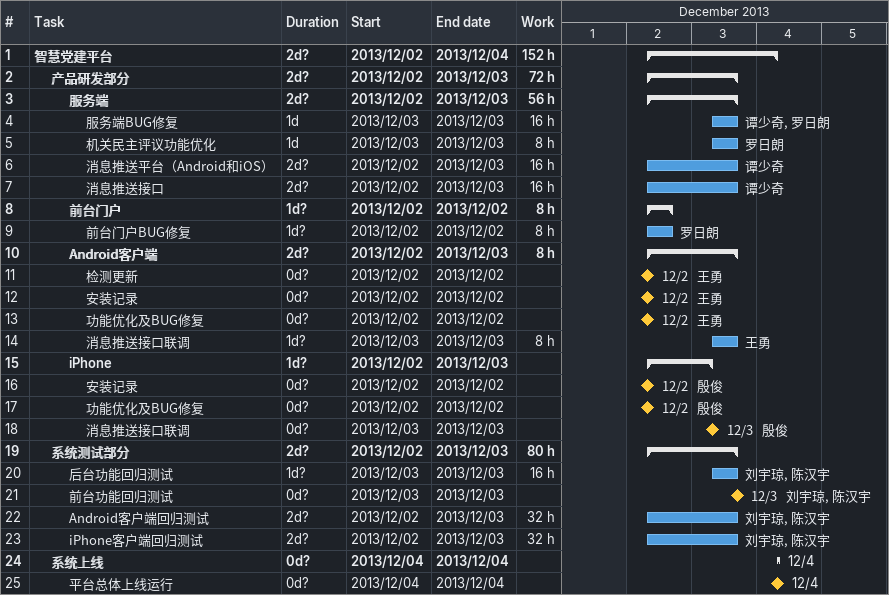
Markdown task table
| ID | Level | Task | Duration | Start | Finish | Resources | Work (h) |
|---|---|---|---|---|---|---|---|
| 1 | 1 | **智慧党建平台** | 2d? | 2013-12-02 | 2013-12-04 |  | 152 |
| 2 | 2 | **产品研发部分** | 2d? | 2013-12-02 | 2013-12-03 |  | 72 |
| 3 | 3 | **服务端** | 2d? | 2013-12-02 | 2013-12-03 |  | 56 |
| 4 | 4 | 服务端BUG修复 | 1d | 2013-12-03 | 2013-12-03 | 谭少奇, 罗日朗 | 16 |
| 5 | 4 | 机关民主评议功能优化 | 1d | 2013-12-03 | 2013-12-03 | 罗日朗 | 8 |
| 6 | 4 | 消息推送平台（Android和iOS） | 2d? | 2013-12-02 | 2013-12-03 | 谭少奇 | 16 |
| 7 | 4 | 消息推送接口 | 2d? | 2013-12-02 | 2013-12-03 | 谭少奇 | 16 |
| 8 | 3 | **前台门户** | 1d? | 2013-12-02 | 2013-12-02 |  | 8 |
| 9 | 4 | 前台门户BUG修复 | 1d? | 2013-12-02 | 2013-12-02 | 罗日朗 | 8 |
| 10 | 3 | **Android客户端** | 2d? | 2013-12-02 | 2013-12-03 |  | 8 |
| 11 | 4 | 检测更新 | 0d? | 2013-12-02 | 2013-12-02 | 王勇 |  |
| 12 | 4 | 安装记录 | 0d? | 2013-12-02 | 2013-12-02 | 王勇 |  |
| 13 | 4 | 功能优化及BUG修复 | 0d? | 2013-12-02 | 2013-12-02 | 王勇 |  |
| 14 | 4 | 消息推送接口联调 | 1d? | 2013-12-03 | 2013-12-03 | 王勇 | 8 |
| 15 | 3 | **iPhone** | 1d? | 2013-12-02 | 2013-12-03 |  |  |
| 16 | 4 | 安装记录 | 0d? | 2013-12-02 | 2013-12-02 | 殷俊 |  |
| 17 | 4 | 功能优化及BUG修复 | 0d? | 2013-12-02 | 2013-12-02 | 殷俊 |  |
| 18 | 4 | 消息推送接口联调 | 0d? | 2013-12-03 | 2013-12-03 | 殷俊 |  |
| 19 | 2 | **系统测试部分** | 2d? | 2013-12-02 | 2013-12-03 |  | 80 |
| 20 | 3 | 后台功能回归测试 | 1d? | 2013-12-03 | 2013-12-03 | 刘宇琼, 陈汉宇 | 16 |
| 21 | 3 | 前台功能回归测试 | 0d? | 2013-12-03 | 2013-12-03 | 刘宇琼, 陈汉宇 |  |
| 22 | 3 | Android客户端回归测试 | 2d? | 2013-12-02 | 2013-12-03 | 刘宇琼, 陈汉宇 | 32 |
| 23 | 3 | iPhone客户端回归测试 | 2d? | 2013-12-02 | 2013-12-03 | 刘宇琼, 陈汉宇 | 32 |
| 24 | 2 | **系统上线** | 0d? | 2013-12-04 | 2013-12-04 |  |  |
| 25 | 3 | 平台总体上线运行 | 0d? | 2013-12-04 | 2013-12-04 |  |  |
